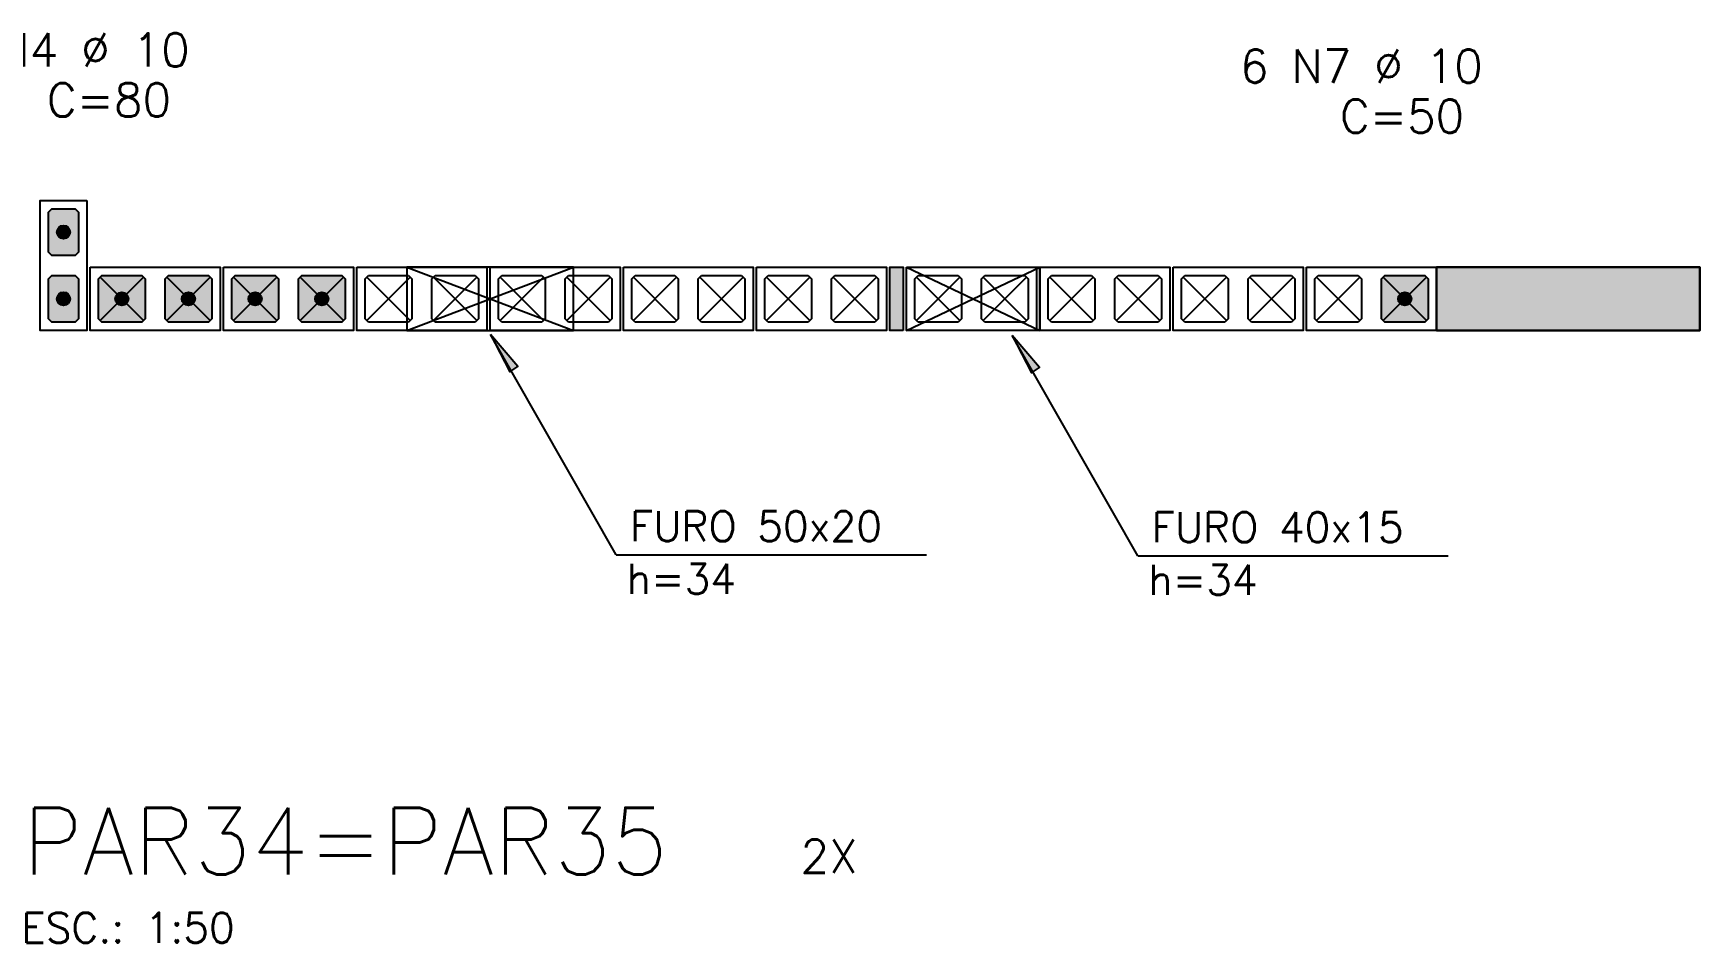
# Model space of a CAD drawing. Extents: x -1.9 to 86, y -1.6 to 60.9.
# Drawn here: x 6.69 to 16.69, y 15.78 to 21.24 of the extents above; entities that cross this region are included whole.
import ezdxf

# ---------------------------------------------------------------- set-up
doc = ezdxf.new("R2010")
doc.units = 0
doc.header["$MEASUREMENT"] = 0
doc.linetypes.add('ESTILO_TQS_0001', pattern=[0.45, 0.3, -0.15])
for name, color, linetype in [('PENA_01', 1, 'CONTINUOUS'), ('PENA_02', 2, 'CONTINUOUS'), ('PENA_03', 3, 'CONTINUOUS'), ('PENA_06', 6, 'CONTINUOUS'), ('PENA_11', 252, 'CONTINUOUS'), ('PENA_25', 210, 'CONTINUOUS')]:
    doc.layers.add(name, color=color, linetype=linetype)
doc.styles.get("Standard").update_dxf_attribs({"font": 'ROMANS.SHX'})

msp = doc.modelspace()

# ---------------------------------------------------------------- linework, layer by layer
at = {"layer": 'PENA_01', "linetype": 'Continuous'}
for p, q in [((7.09148, 19.519895), (7.35148, 19.779895)), ((7.35148, 19.519895), (7.09148, 19.779895)), ((7.75148, 19.519895), (7.49148, 19.779895)), ((7.49148, 19.519895), (7.75148, 19.779895)), ((7.89148, 19.519895), (8.15148, 19.779895)), ((8.15148, 19.519895), (7.89148, 19.779895)), ((8.55148, 19.519895), (8.29148, 19.779895)), ((8.29148, 19.519895), (8.55148, 19.779895)), ((8.69148, 19.519895), (8.95148, 19.779895)), ((8.95148, 19.519895), (8.69148, 19.779895)), ((9.35148, 19.519895), (9.09148, 19.779895)), ((9.09148, 19.519895), (9.35148, 19.779895)), ((9.49148, 19.519895), (9.75148, 19.779895)), ((9.75148, 19.519895), (9.49148, 19.779895)), ((10.15148, 19.519895), (9.89148, 19.779895)), ((9.89148, 19.519895), (10.15148, 19.779895)), ((10.29148, 19.519895), (10.55148, 19.779895)), ((10.55148, 19.519895), (10.29148, 19.779895)), ((10.95148, 19.519895), (10.69148, 19.779895)), ((10.69148, 19.519895), (10.95148, 19.779895)), ((11.09148, 19.519895), (11.35148, 19.779895)), ((11.35148, 19.519895), (11.09148, 19.779895)), ((11.75148, 19.519895), (11.49148, 19.779895)), ((11.49148, 19.519895), (11.75148, 19.779895)), ((11.99148, 19.519895), (12.25148, 19.779895)), ((12.25148, 19.519895), (11.99148, 19.779895)), ((12.65148, 19.519895), (12.39148, 19.779895)), ((12.39148, 19.519895), (12.65148, 19.779895)), ((12.79148, 19.519895), (13.05148, 19.779895)), ((13.05148, 19.519895), (12.79148, 19.779895)), ((13.45148, 19.519895), (13.19148, 19.779895)), ((13.19148, 19.519895), (13.45148, 19.779895)), ((13.59148, 19.519895), (13.85148, 19.779895)), ((13.85148, 19.519895), (13.59148, 19.779895)), ((14.25148, 19.519895), (13.99148, 19.779895)), ((13.99148, 19.519895), (14.25148, 19.779895)), ((14.39148, 19.519895), (14.65148, 19.779895)), ((14.65148, 19.519895), (14.39148, 19.779895)), ((15.05148, 19.519895), (14.79148, 19.779895)), ((14.79148, 19.519895), (15.05148, 19.779895))]:
    msp.add_line(p, q, dxfattribs=at)
for points in [[(6.94148, 20.19053), (6.96148, 20.17053), (6.96148, 19.93053), (6.94148, 19.91053), (6.80148, 19.91053), (6.78148, 19.93053), (6.78148, 20.17053), (6.80148, 20.19053), (6.94148, 20.19053)], [(6.94148, 19.79053), (6.96148, 19.77053), (6.96148, 19.53053), (6.94148, 19.51053), (6.80148, 19.51053), (6.78148, 19.53053), (6.78148, 19.77053), (6.80148, 19.79053), (6.94148, 19.79053)]]:
    msp.add_lwpolyline(points, dxfattribs=at)
at = {"layer": 'PENA_02', "linetype": 'Continuous'}
for points in [[(7.01148, 20.24053), (7.01148, 19.46053), (6.73148, 19.46053), (6.73148, 20.24053), (7.01148, 20.24053)], [(7.03148, 19.839895), (7.81148, 19.839895), (7.81148, 19.459895), (7.03148, 19.459895), (7.03148, 19.839895)], [(7.83148, 19.839895), (8.61148, 19.839895), (8.61148, 19.459895), (7.83148, 19.459895), (7.83148, 19.839895)], [(8.63148, 19.839895), (9.41148, 19.839895), (9.41148, 19.459895), (8.63148, 19.459895), (8.63148, 19.839895)], [(9.43148, 19.839895), (10.21148, 19.839895), (10.21148, 19.459895), (9.43148, 19.459895), (9.43148, 19.839895)], [(10.23148, 19.839895), (11.01148, 19.839895), (11.01148, 19.459895), (10.23148, 19.459895), (10.23148, 19.839895)], [(11.03148, 19.839895), (11.81148, 19.839895), (11.81148, 19.459895), (11.03148, 19.459895), (11.03148, 19.839895)], [(11.91148, 19.459895), (11.83148, 19.459895), (11.83148, 19.839895), (11.91148, 19.839895), (11.91148, 19.459895)], [(11.93148, 19.839895), (12.71148, 19.839895), (12.71148, 19.459895), (11.93148, 19.459895), (11.93148, 19.839895)], [(12.73148, 19.839895), (13.51148, 19.839895), (13.51148, 19.459895), (12.73148, 19.459895), (12.73148, 19.839895)], [(13.53148, 19.839895), (14.31148, 19.839895), (14.31148, 19.459895), (13.53148, 19.459895), (13.53148, 19.839895)], [(14.33148, 19.839895), (15.11148, 19.839895), (15.11148, 19.459895), (14.33148, 19.459895), (14.33148, 19.839895)], [(15.11148, 19.839895), (16.69148, 19.839895), (16.69148, 19.459895), (15.11148, 19.459895), (15.11148, 19.839895)]]:
    msp.add_lwpolyline(points, dxfattribs=at)
at = {"layer": 'PENA_02', "linetype": 'ESTILO_TQS_0001'}
for points in [[(7.08148, 19.769895), (7.10148, 19.789895), (7.34148, 19.789895), (7.36148, 19.769895), (7.36148, 19.529895), (7.34148, 19.509895), (7.10148, 19.509895), (7.08148, 19.529895), (7.08148, 19.769895)], [(7.48148, 19.769895), (7.50148, 19.789895), (7.74148, 19.789895), (7.76148, 19.769895), (7.76148, 19.529895), (7.74148, 19.509895), (7.50148, 19.509895), (7.48148, 19.529895), (7.48148, 19.769895)], [(7.88148, 19.769895), (7.90148, 19.789895), (8.14148, 19.789895), (8.16148, 19.769895), (8.16148, 19.529895), (8.14148, 19.509895), (7.90148, 19.509895), (7.88148, 19.529895), (7.88148, 19.769895)], [(8.28148, 19.769895), (8.30148, 19.789895), (8.54148, 19.789895), (8.56148, 19.769895), (8.56148, 19.529895), (8.54148, 19.509895), (8.30148, 19.509895), (8.28148, 19.529895), (8.28148, 19.769895)], [(8.68148, 19.769895), (8.70148, 19.789895), (8.94148, 19.789895), (8.96148, 19.769895), (8.96148, 19.529895), (8.94148, 19.509895), (8.70148, 19.509895), (8.68148, 19.529895), (8.68148, 19.769895)], [(9.08148, 19.769895), (9.10148, 19.789895), (9.34148, 19.789895), (9.36148, 19.769895), (9.36148, 19.529895), (9.34148, 19.509895), (9.10148, 19.509895), (9.08148, 19.529895), (9.08148, 19.769895)], [(9.48148, 19.769895), (9.50148, 19.789895), (9.74148, 19.789895), (9.76148, 19.769895), (9.76148, 19.529895), (9.74148, 19.509895), (9.50148, 19.509895), (9.48148, 19.529895), (9.48148, 19.769895)], [(9.88148, 19.769895), (9.90148, 19.789895), (10.14148, 19.789895), (10.16148, 19.769895), (10.16148, 19.529895), (10.14148, 19.509895), (9.90148, 19.509895), (9.88148, 19.529895), (9.88148, 19.769895)], [(10.28148, 19.769895), (10.30148, 19.789895), (10.54148, 19.789895), (10.56148, 19.769895), (10.56148, 19.529895), (10.54148, 19.509895), (10.30148, 19.509895), (10.28148, 19.529895), (10.28148, 19.769895)], [(10.68148, 19.769895), (10.70148, 19.789895), (10.94148, 19.789895), (10.96148, 19.769895), (10.96148, 19.529895), (10.94148, 19.509895), (10.70148, 19.509895), (10.68148, 19.529895), (10.68148, 19.769895)], [(11.08148, 19.769895), (11.10148, 19.789895), (11.34148, 19.789895), (11.36148, 19.769895), (11.36148, 19.529895), (11.34148, 19.509895), (11.10148, 19.509895), (11.08148, 19.529895), (11.08148, 19.769895)], [(11.48148, 19.769895), (11.50148, 19.789895), (11.74148, 19.789895), (11.76148, 19.769895), (11.76148, 19.529895), (11.74148, 19.509895), (11.50148, 19.509895), (11.48148, 19.529895), (11.48148, 19.769895)], [(11.98148, 19.769895), (12.00148, 19.789895), (12.24148, 19.789895), (12.26148, 19.769895), (12.26148, 19.529895), (12.24148, 19.509895), (12.00148, 19.509895), (11.98148, 19.529895), (11.98148, 19.769895)], [(12.38148, 19.769895), (12.40148, 19.789895), (12.64148, 19.789895), (12.66148, 19.769895), (12.66148, 19.529895), (12.64148, 19.509895), (12.40148, 19.509895), (12.38148, 19.529895), (12.38148, 19.769895)], [(12.78148, 19.769895), (12.80148, 19.789895), (13.04148, 19.789895), (13.06148, 19.769895), (13.06148, 19.529895), (13.04148, 19.509895), (12.80148, 19.509895), (12.78148, 19.529895), (12.78148, 19.769895)], [(13.18148, 19.769895), (13.20148, 19.789895), (13.44148, 19.789895), (13.46148, 19.769895), (13.46148, 19.529895), (13.44148, 19.509895), (13.20148, 19.509895), (13.18148, 19.529895), (13.18148, 19.769895)], [(13.58148, 19.769895), (13.60148, 19.789895), (13.84148, 19.789895), (13.86148, 19.769895), (13.86148, 19.529895), (13.84148, 19.509895), (13.60148, 19.509895), (13.58148, 19.529895), (13.58148, 19.769895)], [(13.98148, 19.769895), (14.00148, 19.789895), (14.24148, 19.789895), (14.26148, 19.769895), (14.26148, 19.529895), (14.24148, 19.509895), (14.00148, 19.509895), (13.98148, 19.529895), (13.98148, 19.769895)], [(14.38148, 19.769895), (14.40148, 19.789895), (14.64148, 19.789895), (14.66148, 19.769895), (14.66148, 19.529895), (14.64148, 19.509895), (14.40148, 19.509895), (14.38148, 19.529895), (14.38148, 19.769895)], [(14.78148, 19.769895), (14.80148, 19.789895), (15.04148, 19.789895), (15.06148, 19.769895), (15.06148, 19.529895), (15.04148, 19.509895), (14.80148, 19.509895), (14.78148, 19.529895), (14.78148, 19.769895)]]:
    msp.add_lwpolyline(points, dxfattribs=at)
at = {"layer": 'PENA_03', "linetype": 'Continuous'}
for p, q in [((11.93148, 19.839895), (12.73148, 19.459895)), ((11.93148, 19.459895), (12.73148, 19.839895)), ((10.188333, 18.113925), (9.434921, 19.435825)), ((13.319292, 18.107688), (12.56588, 19.429588)), ((10.188333, 18.113925), (12.051197, 18.113925)), ((13.319292, 18.107688), (15.182156, 18.107688))]:
    msp.add_line(p, q, dxfattribs=at)
for points in [[(6.80148, 19.91053), (6.78148, 19.93053), (6.78148, 20.17053), (6.80148, 20.19053), (6.94148, 20.19053), (6.96148, 20.17053), (6.96148, 19.93053), (6.94148, 19.91053), (6.80148, 19.91053)], [(8.93148, 19.459895), (9.93148, 19.459895), (9.93148, 19.839895), (8.93148, 19.839895), (8.93148, 19.459895)], [(8.93148, 19.459895), (9.93148, 19.839895)], [(8.93148, 19.839895), (9.93148, 19.459895)], [(11.93148, 19.839895), (12.73148, 19.839895), (12.73148, 19.459895), (11.93148, 19.459895), (11.93148, 19.839895)], [(15.11148, 19.839895), (15.11148, 19.459895), (16.69148, 19.459895), (16.69148, 19.839895), (15.11148, 19.839895)], [(6.80148, 19.51053), (6.78148, 19.53053), (6.78148, 19.77053), (6.80148, 19.79053), (6.94148, 19.79053), (6.96148, 19.77053), (6.96148, 19.53053), (6.94148, 19.51053), (6.80148, 19.51053)], [(7.36148, 19.529895), (7.34148, 19.509895), (7.10148, 19.509895), (7.08148, 19.529895), (7.08148, 19.769895), (7.10148, 19.789895), (7.34148, 19.789895), (7.36148, 19.769895), (7.36148, 19.529895)], [(7.76148, 19.529895), (7.74148, 19.509895), (7.50148, 19.509895), (7.48148, 19.529895), (7.48148, 19.769895), (7.50148, 19.789895), (7.74148, 19.789895), (7.76148, 19.769895), (7.76148, 19.529895)], [(8.16148, 19.529895), (8.14148, 19.509895), (7.90148, 19.509895), (7.88148, 19.529895), (7.88148, 19.769895), (7.90148, 19.789895), (8.14148, 19.789895), (8.16148, 19.769895), (8.16148, 19.529895)], [(8.56148, 19.529895), (8.54148, 19.509895), (8.30148, 19.509895), (8.28148, 19.529895), (8.28148, 19.769895), (8.30148, 19.789895), (8.54148, 19.789895), (8.56148, 19.769895), (8.56148, 19.529895)], [(15.06148, 19.529895), (15.04148, 19.509895), (14.80148, 19.509895), (14.78148, 19.529895), (14.78148, 19.769895), (14.80148, 19.789895), (15.04148, 19.789895), (15.06148, 19.769895), (15.06148, 19.529895)], [(9.434921, 19.435825), (9.549585, 19.211765), (9.598084, 19.244178), (9.434921, 19.435825)], [(12.56588, 19.429588), (12.680544, 19.205528), (12.729043, 19.237941), (12.56588, 19.429588)]]:
    msp.add_lwpolyline(points, dxfattribs=at)
for centre in [(6.87148, 20.05053), (6.87148, 19.65053), (7.22148, 19.649895), (7.62148, 19.649895), (8.02148, 19.649895), (8.42148, 19.649895), (14.92148, 19.649895)]:
    msp.add_circle(centre, 0.04, dxfattribs=at)
for points in [[(6.91148, 20.05053), (6.85148, 20.085171), (6.833892, 20.064211)], [(6.91148, 20.05053), (6.833892, 20.064211), (6.833892, 20.036849)], [(6.91148, 20.05053), (6.833892, 20.036849), (6.85148, 20.015889)], [(6.91148, 20.05053), (6.878426, 20.089922), (6.85148, 20.085171)], [(6.91148, 20.05053), (6.85148, 20.015889), (6.878426, 20.011138)], [(6.91148, 20.05053), (6.902122, 20.076242), (6.878426, 20.089922)], [(6.91148, 20.05053), (6.878426, 20.011138), (6.902122, 20.024819)], [(6.91148, 20.05053), (6.902122, 20.024819), (6.91148, 20.05053)], [(6.91148, 19.65053), (6.85148, 19.685171), (6.833892, 19.664211)], [(6.91148, 19.65053), (6.833892, 19.664211), (6.833892, 19.636849)], [(6.91148, 19.65053), (6.833892, 19.636849), (6.85148, 19.615889)], [(6.91148, 19.65053), (6.878426, 19.689922), (6.85148, 19.685171)], [(6.91148, 19.65053), (6.85148, 19.615889), (6.878426, 19.611138)], [(6.91148, 19.65053), (6.902122, 19.676242), (6.878426, 19.689922)], [(6.91148, 19.65053), (6.878426, 19.611138), (6.902122, 19.624819)], [(6.91148, 19.65053), (6.902122, 19.624819), (6.91148, 19.65053)], [(7.26148, 19.649895), (7.20148, 19.684536), (7.183892, 19.663575)], [(7.26148, 19.649895), (7.183892, 19.663575), (7.183892, 19.636214)], [(7.26148, 19.649895), (7.183892, 19.636214), (7.20148, 19.615254)], [(7.26148, 19.649895), (7.228426, 19.689287), (7.20148, 19.684536)], [(7.26148, 19.649895), (7.20148, 19.615254), (7.228426, 19.610502)], [(7.26148, 19.649895), (7.252122, 19.675606), (7.228426, 19.689287)], [(7.26148, 19.649895), (7.228426, 19.610502), (7.252122, 19.624183)], [(7.26148, 19.649895), (7.252122, 19.624183), (7.26148, 19.649895)], [(7.66148, 19.649895), (7.60148, 19.684536), (7.583892, 19.663575)], [(7.66148, 19.649895), (7.583892, 19.663575), (7.583892, 19.636214)], [(7.66148, 19.649895), (7.583892, 19.636214), (7.60148, 19.615254)], [(7.66148, 19.649895), (7.628426, 19.689287), (7.60148, 19.684536)], [(7.66148, 19.649895), (7.60148, 19.615254), (7.628426, 19.610502)], [(7.66148, 19.649895), (7.652122, 19.675606), (7.628426, 19.689287)], [(7.66148, 19.649895), (7.628426, 19.610502), (7.652122, 19.624183)], [(7.66148, 19.649895), (7.652122, 19.624183), (7.66148, 19.649895)], [(8.06148, 19.649895), (8.00148, 19.684536), (7.983892, 19.663575)], [(8.06148, 19.649895), (7.983892, 19.663575), (7.983892, 19.636214)], [(8.06148, 19.649895), (7.983892, 19.636214), (8.00148, 19.615254)], [(8.06148, 19.649895), (8.028426, 19.689287), (8.00148, 19.684536)], [(8.06148, 19.649895), (8.00148, 19.615254), (8.028426, 19.610502)], [(8.06148, 19.649895), (8.052122, 19.675606), (8.028426, 19.689287)], [(8.06148, 19.649895), (8.028426, 19.610502), (8.052122, 19.624183)], [(8.06148, 19.649895), (8.052122, 19.624183), (8.06148, 19.649895)], [(8.46148, 19.649895), (8.40148, 19.684536), (8.383892, 19.663575)], [(8.46148, 19.649895), (8.383892, 19.663575), (8.383892, 19.636214)], [(8.46148, 19.649895), (8.383892, 19.636214), (8.40148, 19.615254)], [(8.46148, 19.649895), (8.428426, 19.689287), (8.40148, 19.684536)], [(8.46148, 19.649895), (8.40148, 19.615254), (8.428426, 19.610502)], [(8.46148, 19.649895), (8.452122, 19.675606), (8.428426, 19.689287)], [(8.46148, 19.649895), (8.428426, 19.610502), (8.452122, 19.624183)], [(8.46148, 19.649895), (8.452122, 19.624183), (8.46148, 19.649895)], [(14.96148, 19.649895), (14.90148, 19.684536), (14.883892, 19.663575)], [(14.96148, 19.649895), (14.883892, 19.663575), (14.883892, 19.636214)], [(14.96148, 19.649895), (14.883892, 19.636214), (14.90148, 19.615254)], [(14.96148, 19.649895), (14.928426, 19.689287), (14.90148, 19.684536)], [(14.96148, 19.649895), (14.90148, 19.615254), (14.928426, 19.610502)], [(14.96148, 19.649895), (14.952122, 19.675606), (14.928426, 19.689287)], [(14.96148, 19.649895), (14.928426, 19.610502), (14.952122, 19.624183)], [(14.96148, 19.649895), (14.952122, 19.624183), (14.96148, 19.649895)], [(9.434921, 19.435825), (9.549585, 19.211765), (9.598084, 19.244178)], [(9.434921, 19.435825), (9.598084, 19.244178), (9.434921, 19.435825)], [(12.56588, 19.429588), (12.680544, 19.205528), (12.729043, 19.237941)], [(12.56588, 19.429588), (12.729043, 19.237941), (12.56588, 19.429588)]]:
    msp.add_solid(points, dxfattribs=at)
at = {"layer": 'PENA_11', "linetype": 'Continuous'}
for points in [[(6.80148, 19.91053), (6.78148, 20.17053), (6.80148, 20.19053)], [(6.80148, 19.91053), (6.78148, 19.93053), (6.78148, 20.17053)], [(6.80148, 19.91053), (6.80148, 20.19053), (6.94148, 20.19053)], [(6.80148, 19.91053), (6.94148, 20.19053), (6.96148, 20.17053)], [(6.80148, 19.91053), (6.96148, 20.17053), (6.96148, 19.93053)], [(6.80148, 19.91053), (6.96148, 19.93053), (6.94148, 19.91053)], [(6.80148, 19.91053), (6.94148, 19.91053), (6.80148, 19.91053)], [(15.11148, 19.839895), (16.69148, 19.839895), (16.69148, 19.459895)], [(15.11148, 19.839895), (16.69148, 19.459895), (15.11148, 19.459895)], [(15.11148, 19.839895), (15.11148, 19.459895), (15.11148, 19.839895)], [(6.80148, 19.51053), (6.78148, 19.77053), (6.80148, 19.79053)], [(6.80148, 19.51053), (6.78148, 19.53053), (6.78148, 19.77053)], [(6.80148, 19.51053), (6.80148, 19.79053), (6.94148, 19.79053)], [(6.80148, 19.51053), (6.94148, 19.79053), (6.96148, 19.77053)], [(6.80148, 19.51053), (6.96148, 19.77053), (6.96148, 19.53053)], [(7.36148, 19.529895), (7.08148, 19.769895), (7.10148, 19.789895)], [(7.36148, 19.529895), (7.08148, 19.529895), (7.08148, 19.769895)], [(7.36148, 19.529895), (7.10148, 19.789895), (7.34148, 19.789895)], [(7.36148, 19.529895), (7.34148, 19.789895), (7.36148, 19.769895)], [(7.36148, 19.529895), (7.36148, 19.769895), (7.36148, 19.529895)], [(7.76148, 19.529895), (7.48148, 19.769895), (7.50148, 19.789895)], [(7.76148, 19.529895), (7.48148, 19.529895), (7.48148, 19.769895)], [(7.76148, 19.529895), (7.50148, 19.789895), (7.74148, 19.789895)], [(7.76148, 19.529895), (7.74148, 19.789895), (7.76148, 19.769895)], [(7.76148, 19.529895), (7.76148, 19.769895), (7.76148, 19.529895)], [(8.16148, 19.529895), (7.88148, 19.769895), (7.90148, 19.789895)], [(8.16148, 19.529895), (7.88148, 19.529895), (7.88148, 19.769895)], [(8.16148, 19.529895), (7.90148, 19.789895), (8.14148, 19.789895)], [(8.16148, 19.529895), (8.14148, 19.789895), (8.16148, 19.769895)], [(8.16148, 19.529895), (8.16148, 19.769895), (8.16148, 19.529895)], [(8.56148, 19.529895), (8.28148, 19.769895), (8.30148, 19.789895)], [(8.56148, 19.529895), (8.28148, 19.529895), (8.28148, 19.769895)], [(8.56148, 19.529895), (8.30148, 19.789895), (8.54148, 19.789895)], [(8.56148, 19.529895), (8.54148, 19.789895), (8.56148, 19.769895)], [(8.56148, 19.529895), (8.56148, 19.769895), (8.56148, 19.529895)], [(15.06148, 19.529895), (14.78148, 19.769895), (14.80148, 19.789895)], [(15.06148, 19.529895), (14.78148, 19.529895), (14.78148, 19.769895)], [(15.06148, 19.529895), (14.80148, 19.789895), (15.04148, 19.789895)], [(15.06148, 19.529895), (15.04148, 19.789895), (15.06148, 19.769895)], [(15.06148, 19.529895), (15.06148, 19.769895), (15.06148, 19.529895)], [(6.80148, 19.51053), (6.96148, 19.53053), (6.94148, 19.51053)], [(6.80148, 19.51053), (6.94148, 19.51053), (6.80148, 19.51053)], [(7.36148, 19.529895), (7.10148, 19.509895), (7.08148, 19.529895)], [(7.36148, 19.529895), (7.34148, 19.509895), (7.10148, 19.509895)], [(7.76148, 19.529895), (7.50148, 19.509895), (7.48148, 19.529895)], [(7.76148, 19.529895), (7.74148, 19.509895), (7.50148, 19.509895)], [(8.16148, 19.529895), (7.90148, 19.509895), (7.88148, 19.529895)], [(8.16148, 19.529895), (8.14148, 19.509895), (7.90148, 19.509895)], [(8.56148, 19.529895), (8.30148, 19.509895), (8.28148, 19.529895)], [(8.56148, 19.529895), (8.54148, 19.509895), (8.30148, 19.509895)], [(15.06148, 19.529895), (14.80148, 19.509895), (14.78148, 19.529895)], [(15.06148, 19.529895), (15.04148, 19.509895), (14.80148, 19.509895)]]:
    msp.add_solid(points, dxfattribs=at)
at = {"layer": 'PENA_25', "linetype": 'Continuous'}
msp.add_lwpolyline([(11.91148, 19.459895), (11.83148, 19.459895), (11.83148, 19.839895), (11.91148, 19.839895), (11.91148, 19.459895)], dxfattribs=at)
for points in [[(11.91148, 19.459895), (11.83148, 19.459895), (11.83148, 19.839895)], [(11.91148, 19.459895), (11.83148, 19.839895), (11.91148, 19.839895)], [(11.91148, 19.459895), (11.91148, 19.839895), (11.91148, 19.459895)]]:
    msp.add_solid(points, dxfattribs=at)

# ---------------------------------------------------------------- texts
at = {"layer": 'PENA_02', "linetype": 'Continuous'}
msp.add_text('2X', height=0.2, dxfattribs=at).set_placement((11.294795, 16.203342))
at = {"layer": 'PENA_03', "linetype": 'Continuous'}
for s, height, p in [('6 N4 %%c 10', 0.2, (6.171402, 21.043819)), ('6 N7 %%c 10', 0.2, (13.932525, 20.946515)), ('C=80', 0.2, (6.771402, 20.743819)), ('C=50', 0.2, (14.532525, 20.646515)), ('FURO 50x20', 0.18, (10.27201, 18.194703)), ('FURO 40x15', 0.18, (13.402969, 18.188466)), ('h=34', 0.18, (10.251437, 17.879251)), ('h=34', 0.18, (13.382396, 17.873014)), ('ESC.: 1:50', 0.18, (6.61832, 15.784876))]:
    msp.add_text(s, height=height, dxfattribs=at).set_placement(p)
at = {"layer": 'PENA_06', "linetype": 'Continuous'}
msp.add_text('PAR34=PAR35', height=0.4, dxfattribs=at).set_placement((6.626398, 16.194915))

doc.saveas('drawing.dxf')
